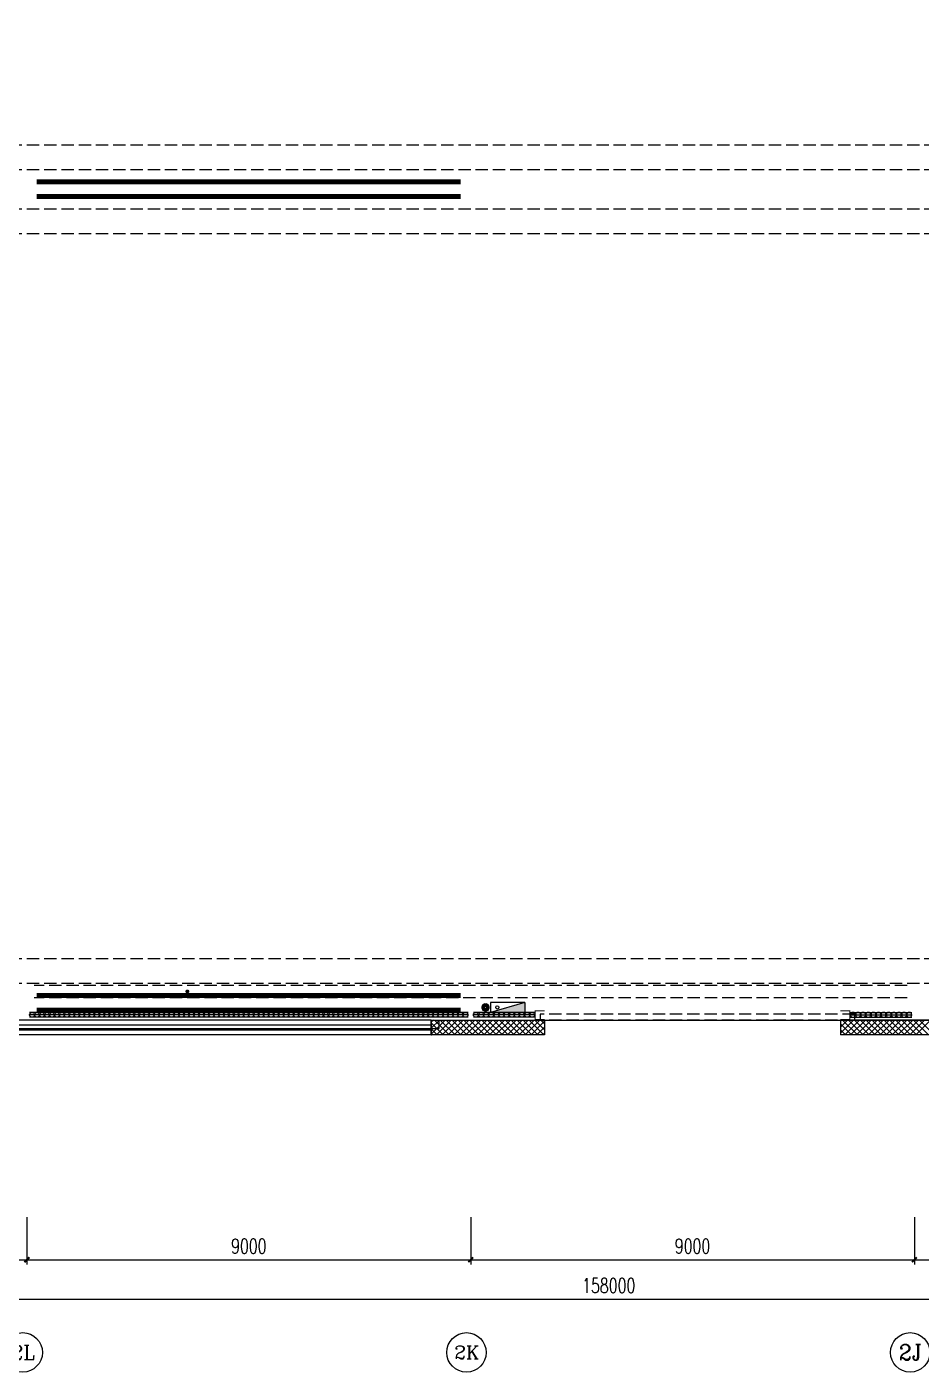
# Model space of a CAD drawing. Extents: x -474411 to 577939, y 0 to 1014176.
# Drawn here: x -218854 to -200719, y 632581 to 659861 of the extents above; entities that cross this region are included whole.
import ezdxf
from ezdxf.enums import TextEntityAlignment as Align

# ---------------------------------------------------------------- set-up
doc = ezdxf.new("R2010")
doc.units = 0
doc.header["$LTSCALE"] = 1000
doc.header["$MEASUREMENT"] = 0
for name, pattern in [('10平面$0$DASH', [0.35, 0.25, -0.1]), ('CENTER', [2, 1.25, -0.25, 0.25, -0.25]), ('DASH', [0.35, 0.25, -0.1])]:
    doc.linetypes.add(name, pattern=pattern)
doc.layers.get('Defpoints').update_dxf_attribs({"color": 210})
for name, color, linetype in [('A-AXIS-D', 1, 'Continuous'), ('A-AXIS-SYMB', 3, 'Continuous'), ('A-HATCH-2', 251, 'Continuous'), ('A-SFCE', 30, 'Continuous'), ('A-WINDOW', 140, 'Continuous'), ('AS-WALL', 40, 'Continuous'), ('AS-结构边线层', 200, 'Continuous'), ('DIM_SYMB', 3, 'Continuous'), ('PUB_HATCH', 8, 'Continuous'), ('PUB_TEXT', 7, 'Continuous'), ('SB_ZF消火栓', 10, 'Continuous')]:
    doc.layers.add(name, color=color, linetype=linetype)
doc.layers.add('LG-ZF消防', color=1, linetype='Continuous', lineweight=60)
doc.layers.add('柱间支撑', color=6, linetype='CENTER', lineweight=0)
doc.styles.add('_TCH_AXIS', font='COMPLEX', dxfattribs={"bigfont": 'GBCBIG'})
doc.styles.add('_TCH_DIM_T3', font='SIMPLEX', dxfattribs={"width": 0.705882, "bigfont": 'GBCBIG'})
doc.dimstyles.new('_TCH_ARCH&&100', dxfattribs={"dimtxt": 297.5, "dimasz": 100, "dimexe": 100, "dimexo": 100, "dimgap": 126.25, "dimtad": 1, "dimdec": 0, "dimzin": 0, "dimdsep": 46, "dimtxsty": '_TCH_DIM_T3', "dimblk": 'ARCHTICK', "dimcen": 0.09, "dimclrt": 7, "dimazin": 2, "dimtfac": 1, "dimtdec": 0, "dimtix": 1, "dimtmove": 2, "dimatfit": 3, "dimfxl": 0, "dimtolj": 1, "dimtzin": 0, "dimarcsym": 0})

# ---------------------------------------------------------------- blocks, each defined once
blk = doc.blocks.new('42343243')
at = {"color": 8}
for p, q in [((-210654, 1223170), (-223354, 1223170)), ((-223354, 1223070), (-210654, 1223070)), ((-223354, 1222970), (-210654, 1222970)), ((-210654, 1222870), (-210654, 1223170)), ((-210654, 1222870), (-223354, 1222870))]:
    blk.add_line(p, q, dxfattribs=at)
at = {"color": 8, "linetype": '10平面$0$DASH'}
for p, q in [((-202062, 1222870), (-208446, 1222870)), ((-202062, 1222750), (-208446, 1222750))]:
    blk.add_line(p, q, dxfattribs=at)
at = {"color": 8, "linetype": 'Continuous'}
for p, q in [((-208446, 1222750), (-208446, 1222870)), ((-202062, 1222870), (-202062, 1222750))]:
    blk.add_line(p, q, dxfattribs=at)
at = {"layer": 'AS-WALL', "color": 8}
for p, q in [((-208354, 1223170), (-210654, 1223170)), ((-210654, 1223170), (-210654, 1222870)), ((-208354, 1222870), (-208354, 1223170)), ((-200154, 1223170), (-202354, 1223170)), ((-202354, 1222870), (-202354, 1223170)), ((-210654, 1222870), (-208354, 1222870)), ((-200454, 1222870), (-202354, 1222870))]:
    blk.add_line(p, q, dxfattribs=at)
at = {"layer": 'PUB_HATCH', "color": 8, "linetype": 'Continuous'}
for p, q in [((-210654, 1223167), (-210651, 1223170)), ((-210654, 1223047), (-210531, 1223170)), ((-210654, 1222927), (-210411, 1223170)), ((-210369, 1222870), (-210654, 1223155)), ((-210489, 1222870), (-210654, 1223035)), ((-210591, 1222870), (-210291, 1223170)), ((-210249, 1222870), (-210549, 1223170)), ((-210471, 1222870), (-210171, 1223170)), ((-210129, 1222870), (-210429, 1223170)), ((-210351, 1222870), (-210051, 1223170)), ((-210009, 1222870), (-210309, 1223170)), ((-210231, 1222870), (-209931, 1223170)), ((-209889, 1222870), (-210189, 1223170)), ((-210111, 1222870), (-209811, 1223170)), ((-209769, 1222870), (-210069, 1223170)), ((-209991, 1222870), (-209691, 1223170)), ((-209649, 1222870), (-209949, 1223170)), ((-209871, 1222870), (-209571, 1223170)), ((-209529, 1222870), (-209829, 1223170)), ((-209751, 1222870), (-209451, 1223170)), ((-209409, 1222870), (-209709, 1223170)), ((-209631, 1222870), (-209331, 1223170)), ((-209289, 1222870), (-209589, 1223170)), ((-209511, 1222870), (-209211, 1223170)), ((-209169, 1222870), (-209469, 1223170)), ((-209391, 1222870), (-209091, 1223170)), ((-209049, 1222870), (-209349, 1223170)), ((-209271, 1222870), (-208971, 1223170)), ((-208929, 1222870), (-209229, 1223170)), ((-209151, 1222870), (-208851, 1223170)), ((-208809, 1222870), (-209109, 1223170)), ((-209031, 1222870), (-208731, 1223170)), ((-208689, 1222870), (-208989, 1223170)), ((-208911, 1222870), (-208611, 1223170)), ((-208569, 1222870), (-208869, 1223170)), ((-208791, 1222870), (-208491, 1223170)), ((-208449, 1222870), (-208749, 1223170)), ((-208671, 1222870), (-208371, 1223170)), ((-208354, 1222895), (-208629, 1223170)), ((-208551, 1222870), (-208354, 1223067)), ((-208354, 1223015), (-208509, 1223170)), ((-208431, 1222870), (-208354, 1222947)), ((-208354, 1223135), (-208389, 1223170)), ((-202354, 1223067), (-202251, 1223170)), ((-202354, 1222947), (-202131, 1223170)), ((-202089, 1222870), (-202354, 1223135)), ((-202209, 1222870), (-202354, 1223015)), ((-202311, 1222870), (-202011, 1223170)), ((-201969, 1222870), (-202269, 1223170)), ((-202191, 1222870), (-201891, 1223170)), ((-201849, 1222870), (-202149, 1223170)), ((-202071, 1222870), (-201771, 1223170)), ((-201729, 1222870), (-202029, 1223170)), ((-201951, 1222870), (-201651, 1223170)), ((-201609, 1222870), (-201909, 1223170)), ((-201831, 1222870), (-201531, 1223170)), ((-201489, 1222870), (-201789, 1223170)), ((-201711, 1222870), (-201411, 1223170)), ((-201369, 1222870), (-201669, 1223170)), ((-201591, 1222870), (-201291, 1223170)), ((-201249, 1222870), (-201549, 1223170)), ((-201471, 1222870), (-201171, 1223170)), ((-201129, 1222870), (-201429, 1223170)), ((-201351, 1222870), (-201051, 1223170)), ((-201009, 1222870), (-201309, 1223170)), ((-201231, 1222870), (-200931, 1223170)), ((-200889, 1222870), (-201189, 1223170)), ((-201111, 1222870), (-200811, 1223170)), ((-200769, 1222870), (-201069, 1223170)), ((-200991, 1222870), (-200691, 1223170)), ((-200649, 1222870), (-200949, 1223170)), ((-200871, 1222870), (-200571, 1223170)), ((-200529, 1222870), (-200829, 1223170)), ((-200751, 1222870), (-200451, 1223170)), ((-210609, 1222870), (-210654, 1222915)), ((-202329, 1222870), (-202354, 1222895))]:
    blk.add_line(p, q, dxfattribs=at)
blk = doc.blocks.new('43243')
at = {"layer": 'AS-结构边线层', "color": 8}
blk.add_lwpolyline([(-264361, 722920), (-285754, 656986), (-285754, 639720), (-254454, 639720), (-254454, 640170), (-252354, 640170), (-252354, 639720), (-250514, 639720), (-250514, 639550), (-229294, 639550), (-229294, 639720), (-227454, 639720), (-227454, 640170), (-225354, 640170), (-225354, 639720), (-223514, 639720), (-223514, 639550), (-210494, 639550), (-210494, 639720), (-200454, 639720)], dxfattribs=at)
blk = doc.blocks.new('w42343')
at = {"layer": 'A-HATCH-2', "linetype": 'DASH'}
for p, q in [((-263654, 657470), (-128354, 657470)), ((-263654, 656970), (-128354, 656970)), ((-263654, 656170), (-128354, 656170)), ((-263654, 655670), (-128354, 655670)), ((-263654, 640970), (-128354, 640970)), ((-263654, 640470), (-128354, 640470))]:
    blk.add_line(p, q, dxfattribs=at)
blk = doc.blocks.new('34242343243')
at = {"color": 8}
for p, q in [((-218699, 639876), (-218800, 639876)), ((-218699, 639826), (-218800, 639826)), ((-218699, 639776), (-218800, 639776)), ((-218598, 639876), (-218699, 639876)), ((-218598, 639826), (-218699, 639826)), ((-218598, 639776), (-218699, 639776)), ((-218497, 639876), (-218598, 639876)), ((-218497, 639826), (-218598, 639826)), ((-218497, 639776), (-218598, 639776)), ((-218396, 639876), (-218497, 639876)), ((-218396, 639826), (-218497, 639826)), ((-218396, 639776), (-218497, 639776)), ((-218295, 639876), (-218396, 639876)), ((-218295, 639826), (-218396, 639826)), ((-218295, 639776), (-218396, 639776)), ((-218194, 639876), (-218295, 639876)), ((-218194, 639826), (-218295, 639826)), ((-218194, 639776), (-218295, 639776)), ((-218093, 639876), (-218194, 639876)), ((-218093, 639826), (-218194, 639826)), ((-218093, 639776), (-218194, 639776)), ((-217992, 639876), (-218093, 639876)), ((-217992, 639826), (-218093, 639826)), ((-217992, 639776), (-218093, 639776)), ((-217891, 639876), (-217992, 639876)), ((-217891, 639826), (-217992, 639826)), ((-217891, 639776), (-217992, 639776)), ((-217790, 639876), (-217891, 639876)), ((-217790, 639826), (-217891, 639826)), ((-217790, 639776), (-217891, 639776)), ((-217689, 639876), (-217790, 639876)), ((-217689, 639826), (-217790, 639826)), ((-217689, 639776), (-217790, 639776)), ((-217588, 639876), (-217689, 639876)), ((-217588, 639826), (-217689, 639826)), ((-217588, 639776), (-217689, 639776)), ((-217487, 639876), (-217588, 639876)), ((-217487, 639826), (-217588, 639826)), ((-217487, 639776), (-217588, 639776)), ((-217386, 639876), (-217487, 639876)), ((-217386, 639826), (-217487, 639826)), ((-217386, 639776), (-217487, 639776)), ((-217285, 639876), (-217386, 639876)), ((-217285, 639826), (-217386, 639826)), ((-217285, 639776), (-217386, 639776)), ((-217183, 639876), (-217285, 639876)), ((-217183, 639826), (-217285, 639826)), ((-217183, 639776), (-217285, 639776)), ((-217082, 639876), (-217183, 639876)), ((-217082, 639826), (-217183, 639826)), ((-217082, 639776), (-217183, 639776)), ((-216981, 639876), (-217082, 639876)), ((-216981, 639826), (-217082, 639826)), ((-216981, 639776), (-217082, 639776)), ((-216880, 639876), (-216981, 639876)), ((-216880, 639826), (-216981, 639826)), ((-216880, 639776), (-216981, 639776)), ((-216779, 639876), (-216880, 639876)), ((-216779, 639826), (-216880, 639826)), ((-216779, 639776), (-216880, 639776)), ((-216678, 639876), (-216779, 639876)), ((-216678, 639826), (-216779, 639826)), ((-216678, 639776), (-216779, 639776)), ((-216577, 639876), (-216678, 639876)), ((-216577, 639826), (-216678, 639826)), ((-216577, 639776), (-216678, 639776)), ((-216476, 639876), (-216577, 639876)), ((-216476, 639826), (-216577, 639826)), ((-216476, 639776), (-216577, 639776)), ((-216375, 639876), (-216476, 639876)), ((-216375, 639826), (-216476, 639826)), ((-216375, 639776), (-216476, 639776)), ((-216274, 639876), (-216375, 639876)), ((-216274, 639826), (-216375, 639826)), ((-216274, 639776), (-216375, 639776)), ((-216173, 639876), (-216274, 639876)), ((-216173, 639826), (-216274, 639826)), ((-216173, 639776), (-216274, 639776)), ((-216072, 639876), (-216173, 639876)), ((-216072, 639826), (-216173, 639826)), ((-216072, 639776), (-216173, 639776)), ((-215971, 639876), (-216072, 639876)), ((-215971, 639826), (-216072, 639826)), ((-215971, 639776), (-216072, 639776)), ((-215870, 639876), (-215971, 639876)), ((-215870, 639826), (-215971, 639826)), ((-215870, 639776), (-215971, 639776)), ((-215769, 639876), (-215870, 639876)), ((-215769, 639826), (-215870, 639826)), ((-215769, 639776), (-215870, 639776)), ((-215668, 639876), (-215769, 639876)), ((-215668, 639826), (-215769, 639826)), ((-215668, 639776), (-215769, 639776)), ((-215567, 639876), (-215668, 639876)), ((-215567, 639826), (-215668, 639826)), ((-215567, 639776), (-215668, 639776)), ((-215466, 639876), (-215567, 639876)), ((-215466, 639826), (-215567, 639826)), ((-215466, 639776), (-215567, 639776)), ((-215365, 639876), (-215466, 639876)), ((-215365, 639826), (-215466, 639826)), ((-215365, 639776), (-215466, 639776)), ((-215264, 639876), (-215365, 639876)), ((-215264, 639826), (-215365, 639826)), ((-215264, 639776), (-215365, 639776)), ((-215163, 639876), (-215264, 639876)), ((-215163, 639826), (-215264, 639826)), ((-215163, 639776), (-215264, 639776)), ((-215062, 639876), (-215163, 639876)), ((-215062, 639826), (-215163, 639826)), ((-215062, 639776), (-215163, 639776)), ((-214960, 639876), (-215062, 639876)), ((-214960, 639826), (-215062, 639826)), ((-214960, 639776), (-215062, 639776)), ((-214859, 639876), (-214960, 639876)), ((-214859, 639826), (-214960, 639826)), ((-214859, 639776), (-214960, 639776)), ((-214758, 639876), (-214859, 639876)), ((-214758, 639826), (-214859, 639826)), ((-214758, 639776), (-214859, 639776)), ((-214657, 639876), (-214758, 639876)), ((-214657, 639826), (-214758, 639826)), ((-214657, 639776), (-214758, 639776)), ((-214556, 639876), (-214657, 639876)), ((-214556, 639826), (-214657, 639826)), ((-214556, 639776), (-214657, 639776)), ((-214455, 639876), (-214556, 639876)), ((-214455, 639826), (-214556, 639826)), ((-214455, 639776), (-214556, 639776)), ((-214354, 639876), (-214455, 639876)), ((-214354, 639826), (-214455, 639826)), ((-214354, 639776), (-214455, 639776)), ((-214253, 639876), (-214354, 639876)), ((-214253, 639826), (-214354, 639826)), ((-214253, 639776), (-214354, 639776)), ((-214152, 639876), (-214253, 639876)), ((-214152, 639826), (-214253, 639826)), ((-214152, 639776), (-214253, 639776)), ((-214051, 639876), (-214152, 639876)), ((-214051, 639826), (-214152, 639826)), ((-214051, 639776), (-214152, 639776)), ((-213950, 639876), (-214051, 639876)), ((-213950, 639826), (-214051, 639826)), ((-213950, 639776), (-214051, 639776)), ((-213849, 639876), (-213950, 639876)), ((-213849, 639826), (-213950, 639826)), ((-213849, 639776), (-213950, 639776)), ((-213748, 639876), (-213849, 639876)), ((-213748, 639826), (-213849, 639826)), ((-213748, 639776), (-213849, 639776)), ((-213647, 639876), (-213748, 639876)), ((-213647, 639826), (-213748, 639826)), ((-213647, 639776), (-213748, 639776)), ((-213546, 639876), (-213647, 639876)), ((-213546, 639826), (-213647, 639826)), ((-213546, 639776), (-213647, 639776)), ((-213445, 639876), (-213546, 639876)), ((-213445, 639826), (-213546, 639826)), ((-213445, 639776), (-213546, 639776)), ((-213344, 639876), (-213445, 639876)), ((-213344, 639826), (-213445, 639826)), ((-213344, 639776), (-213445, 639776)), ((-213243, 639876), (-213344, 639876)), ((-213243, 639826), (-213344, 639826)), ((-213243, 639776), (-213344, 639776)), ((-213142, 639876), (-213243, 639876)), ((-213142, 639826), (-213243, 639826)), ((-213142, 639776), (-213243, 639776)), ((-213041, 639876), (-213142, 639876)), ((-213041, 639826), (-213142, 639826)), ((-213041, 639776), (-213142, 639776)), ((-212940, 639876), (-213041, 639876)), ((-212940, 639826), (-213041, 639826)), ((-212940, 639776), (-213041, 639776)), ((-212839, 639876), (-212940, 639876)), ((-212839, 639826), (-212940, 639826)), ((-212839, 639776), (-212940, 639776)), ((-212737, 639876), (-212839, 639876)), ((-212737, 639826), (-212839, 639826)), ((-212737, 639776), (-212839, 639776)), ((-212636, 639876), (-212737, 639876)), ((-212636, 639826), (-212737, 639826)), ((-212636, 639776), (-212737, 639776)), ((-212535, 639876), (-212636, 639876)), ((-212535, 639826), (-212636, 639826)), ((-212535, 639776), (-212636, 639776)), ((-212434, 639876), (-212535, 639876)), ((-212434, 639826), (-212535, 639826)), ((-212434, 639776), (-212535, 639776)), ((-212333, 639876), (-212434, 639876)), ((-212333, 639826), (-212434, 639826)), ((-212333, 639776), (-212434, 639776)), ((-212232, 639876), (-212333, 639876)), ((-212232, 639826), (-212333, 639826)), ((-212232, 639776), (-212333, 639776)), ((-212131, 639876), (-212232, 639876)), ((-212131, 639826), (-212232, 639826)), ((-212131, 639776), (-212232, 639776)), ((-212030, 639876), (-212131, 639876)), ((-212030, 639826), (-212131, 639826)), ((-212030, 639776), (-212131, 639776)), ((-211929, 639876), (-212030, 639876)), ((-211929, 639826), (-212030, 639826)), ((-211929, 639776), (-212030, 639776)), ((-211828, 639876), (-211929, 639876)), ((-211828, 639826), (-211929, 639826)), ((-211828, 639776), (-211929, 639776)), ((-211727, 639876), (-211828, 639876)), ((-211727, 639826), (-211828, 639826)), ((-211727, 639776), (-211828, 639776)), ((-211626, 639876), (-211727, 639876)), ((-211626, 639826), (-211727, 639826)), ((-211626, 639776), (-211727, 639776)), ((-211525, 639876), (-211626, 639876)), ((-211525, 639826), (-211626, 639826)), ((-211525, 639776), (-211626, 639776)), ((-211424, 639876), (-211525, 639876)), ((-211424, 639826), (-211525, 639826)), ((-211424, 639776), (-211525, 639776)), ((-211323, 639876), (-211424, 639876)), ((-211323, 639826), (-211424, 639826)), ((-211323, 639776), (-211424, 639776)), ((-211222, 639876), (-211323, 639876)), ((-211222, 639826), (-211323, 639826)), ((-211222, 639776), (-211323, 639776)), ((-211121, 639876), (-211222, 639876)), ((-211121, 639826), (-211222, 639826)), ((-211121, 639776), (-211222, 639776)), ((-211020, 639876), (-211121, 639876)), ((-211020, 639826), (-211121, 639826)), ((-211020, 639776), (-211121, 639776)), ((-210919, 639876), (-211020, 639876)), ((-210919, 639826), (-211020, 639826)), ((-210919, 639776), (-211020, 639776)), ((-210818, 639876), (-210919, 639876)), ((-210818, 639826), (-210919, 639826)), ((-210818, 639776), (-210919, 639776)), ((-210717, 639876), (-210818, 639876)), ((-210717, 639826), (-210818, 639826)), ((-210717, 639776), (-210818, 639776)), ((-210616, 639876), (-210717, 639876)), ((-210616, 639826), (-210717, 639826)), ((-210616, 639776), (-210717, 639776)), ((-210514, 639876), (-210616, 639876)), ((-210514, 639826), (-210616, 639826)), ((-210514, 639776), (-210616, 639776)), ((-210413, 639876), (-210514, 639876)), ((-210413, 639826), (-210514, 639826)), ((-210413, 639776), (-210514, 639776)), ((-210312, 639876), (-210413, 639876)), ((-210312, 639826), (-210413, 639826)), ((-210312, 639776), (-210413, 639776)), ((-210211, 639876), (-210312, 639876)), ((-210211, 639826), (-210312, 639826)), ((-210211, 639776), (-210312, 639776)), ((-210110, 639876), (-210211, 639876)), ((-210110, 639826), (-210211, 639826)), ((-210110, 639776), (-210211, 639776)), ((-210009, 639876), (-210110, 639876)), ((-210009, 639826), (-210110, 639826)), ((-210009, 639776), (-210110, 639776)), ((-209908, 639876), (-210009, 639876)), ((-209908, 639826), (-210009, 639826)), ((-209908, 639776), (-210009, 639776)), ((-209696, 639876), (-209800, 639876)), ((-209696, 639826), (-209800, 639826)), ((-209696, 639776), (-209800, 639776)), ((-209593, 639876), (-209696, 639876)), ((-209593, 639826), (-209696, 639826)), ((-209593, 639776), (-209696, 639776)), ((-209489, 639876), (-209593, 639876)), ((-209489, 639826), (-209593, 639826)), ((-209489, 639776), (-209593, 639776)), ((-209385, 639876), (-209489, 639876)), ((-209385, 639826), (-209489, 639826)), ((-209385, 639776), (-209489, 639776)), ((-209281, 639876), (-209385, 639876)), ((-209281, 639826), (-209385, 639826)), ((-209281, 639776), (-209385, 639776)), ((-209177, 639876), (-209281, 639876)), ((-209177, 639826), (-209281, 639826)), ((-209177, 639776), (-209281, 639776)), ((-209073, 639876), (-209177, 639876)), ((-209073, 639826), (-209177, 639826)), ((-209073, 639776), (-209177, 639776)), ((-208970, 639876), (-209073, 639876)), ((-208970, 639826), (-209073, 639826)), ((-208970, 639776), (-209073, 639776)), ((-208866, 639876), (-208970, 639876)), ((-208866, 639826), (-208970, 639826)), ((-208866, 639776), (-208970, 639776)), ((-208762, 639876), (-208866, 639876)), ((-208762, 639826), (-208866, 639826)), ((-208762, 639776), (-208866, 639776)), ((-208658, 639876), (-208762, 639876)), ((-208658, 639826), (-208762, 639826)), ((-208658, 639776), (-208762, 639776)), ((-208554, 639876), (-208658, 639876)), ((-208554, 639826), (-208658, 639826)), ((-208554, 639776), (-208658, 639776)), ((-202154, 639876), (-202050, 639876)), ((-202154, 639826), (-202050, 639826)), ((-202154, 639776), (-202050, 639776)), ((-202050, 639876), (-201947, 639876)), ((-202050, 639826), (-201947, 639826)), ((-202050, 639776), (-201947, 639776)), ((-201947, 639876), (-201843, 639876)), ((-201947, 639826), (-201843, 639826)), ((-201947, 639776), (-201843, 639776)), ((-201843, 639876), (-201739, 639876)), ((-201843, 639826), (-201739, 639826)), ((-201843, 639776), (-201739, 639776)), ((-201739, 639876), (-201635, 639876)), ((-201739, 639826), (-201635, 639826)), ((-201739, 639776), (-201635, 639776)), ((-201635, 639876), (-201531, 639876)), ((-201635, 639826), (-201531, 639826)), ((-201635, 639776), (-201531, 639776)), ((-201531, 639876), (-201427, 639876)), ((-201531, 639826), (-201427, 639826)), ((-201531, 639776), (-201427, 639776)), ((-201427, 639876), (-201324, 639876)), ((-201427, 639826), (-201324, 639826)), ((-201427, 639776), (-201324, 639776)), ((-201324, 639876), (-201220, 639876)), ((-201324, 639826), (-201220, 639826)), ((-201324, 639776), (-201220, 639776)), ((-201220, 639876), (-201116, 639876)), ((-201220, 639826), (-201116, 639826)), ((-201220, 639776), (-201116, 639776)), ((-201116, 639876), (-201012, 639876)), ((-201116, 639826), (-201012, 639826)), ((-201116, 639776), (-201012, 639776)), ((-201012, 639876), (-200908, 639876)), ((-201012, 639826), (-200908, 639826)), ((-201012, 639776), (-200908, 639776))]:
    blk.add_line(p, q, dxfattribs=at)
for centre in [(-218750, 639826), (-218649, 639826), (-218548, 639826), (-218447, 639826), (-218345, 639826), (-218244, 639826), (-218143, 639826), (-218042, 639826), (-217941, 639826), (-217840, 639826), (-217739, 639826), (-217638, 639826), (-217537, 639826), (-217436, 639826), (-217335, 639826), (-217234, 639826), (-217133, 639826), (-217032, 639826), (-216931, 639826), (-216830, 639826), (-216729, 639826), (-216628, 639826), (-216527, 639826), (-216426, 639826), (-216325, 639826), (-216224, 639826), (-216122, 639826), (-216021, 639826), (-215920, 639826), (-215819, 639826), (-215718, 639826), (-215617, 639826), (-215516, 639826), (-215415, 639826), (-215314, 639826), (-215213, 639826), (-215112, 639826), (-215011, 639826), (-214910, 639826), (-214809, 639826), (-214708, 639826), (-214607, 639826), (-214506, 639826), (-214405, 639826), (-214304, 639826), (-214203, 639826), (-214102, 639826), (-214001, 639826), (-213899, 639826), (-213798, 639826), (-213697, 639826), (-213596, 639826), (-213495, 639826), (-213394, 639826), (-213293, 639826), (-213192, 639826), (-213091, 639826), (-212990, 639826), (-212889, 639826), (-212788, 639826), (-212687, 639826), (-212586, 639826), (-212485, 639826), (-212384, 639826), (-212283, 639826), (-212182, 639826), (-212081, 639826), (-211980, 639826), (-211879, 639826), (-211778, 639826), (-211676, 639826), (-211575, 639826), (-211474, 639826), (-211373, 639826), (-211272, 639826), (-211171, 639826), (-211070, 639826), (-210969, 639826), (-210868, 639826), (-210767, 639826), (-210666, 639826), (-210565, 639826), (-210464, 639826), (-210363, 639826), (-210262, 639826), (-210161, 639826), (-210060, 639826), (-209959, 639826)]:
    blk.add_ellipse(centre, major_axis=(-50.5, 0), ratio=0.989654, dxfattribs=at)
for centre in [(-209748, 639826), (-209644, 639826), (-209541, 639826), (-209437, 639826), (-209333, 639826), (-209229, 639826), (-209125, 639826), (-209021, 639826), (-208918, 639826), (-208814, 639826), (-208710, 639826), (-208606, 639826)]:
    blk.add_ellipse(centre, major_axis=(51.9, 0), ratio=0.963082, start_param=3.141593, end_param=9.424778, dxfattribs=at)
at = {"color": 8, "extrusion": (0, 0, -1)}
for centre in [(-202102, 639826), (-201998, 639826), (-201895, 639826), (-201791, 639826), (-201687, 639826), (-201583, 639826), (-201479, 639826), (-201375, 639826), (-201272, 639826), (-201168, 639826), (-201064, 639826), (-200960, 639826)]:
    blk.add_ellipse(centre, major_axis=(-51.9, 0), ratio=0.963082, start_param=3.141593, end_param=9.424778, dxfattribs=at)
at = {"layer": 'A-SFCE', "color": 8, "const_width": 20}
for points in [[(-208353, 639730), (-208543, 639730), (-208543, 639910), (-208353, 639910)], [(-202355, 639730), (-202165, 639730), (-202165, 639910), (-202355, 639910)]]:
    blk.add_lwpolyline(points, dxfattribs=at)
blk = doc.blocks.new('234243242332')
at = {"layer": 'SB_ZF消火栓'}
blk.add_hatch(color=8, dxfattribs=at).paths.add_polyline_path([(-209454, 639876), (-208754, 639876), (-208754, 640076)])
at = {"layer": 'LG-ZF消防', "color": 8, "linetype": 'Continuous'}
blk.add_circle((-209554, 639976), 50, dxfattribs=at)
at = {"layer": 'SB_ZF消火栓', "color": 8}
for p, q in [((-208754, 640076), (-209454, 640076)), ((-209454, 640076), (-209454, 639876)), ((-208754, 640076), (-209454, 639876)), ((-208754, 640076), (-208754, 639876)), ((-209454, 639876), (-208754, 639876))]:
    blk.add_line(p, q, dxfattribs=at)
blk.add_circle((-209314, 639976), 32.5, dxfattribs=at)
blk = doc.blocks.new('_ArchTick')
at = {"color": 0, "linetype": 'ByBlock', "const_width": 0.4}
blk.add_lwpolyline([(-0.5, -0.5), (0.5, 0.5)], dxfattribs=at)
blk = doc.blocks.new('*D570')
at = {"layer": 'A-AXIS-D', "color": 0, "lineweight": -2}
for p, q in [((-227854, 635720), (-227854, 634760)), ((-218854, 635720), (-218854, 634760)), ((-227854, 634860), (-218854, 634860))]:
    blk.add_line(p, q, dxfattribs=at)
at = {"layer": 'Defpoints', "color": 0}
for p in [(-227854, 635820), (-218854, 635820), (-218854, 634860)]:
    blk.add_point(p, dxfattribs=at)
at = {"layer": 'A-AXIS-D', "color": 0, "lineweight": -2, "xscale": 100, "yscale": 100, "zscale": 100, "rotation": 180}
blk.add_blockref('_ArchTick', (-227854, 634860), dxfattribs=at)
at = {"layer": 'A-AXIS-D', "color": 0, "lineweight": -2, "xscale": 100, "yscale": 100, "zscale": 100}
blk.add_blockref('_ArchTick', (-218854, 634860), dxfattribs=at)
at = {"layer": 'A-AXIS-D', "color": 7, "insert": (-223354, 635135), "char_height": 297.5, "attachment_point": 5, "style": '_TCH_DIM_T3'}
blk.add_mtext('\\A1;9000', dxfattribs=at)
blk = doc.blocks.new('*D571')
at = {"layer": 'A-AXIS-D', "color": 0, "lineweight": -2}
for p, q in [((-218854, 635720), (-218854, 634760)), ((-209854, 635720), (-209854, 634760)), ((-218854, 634860), (-209854, 634860))]:
    blk.add_line(p, q, dxfattribs=at)
at = {"layer": 'Defpoints', "color": 0}
for p in [(-218854, 635820), (-209854, 635820), (-209854, 634860)]:
    blk.add_point(p, dxfattribs=at)
at = {"layer": 'A-AXIS-D', "color": 0, "lineweight": -2, "xscale": 100, "yscale": 100, "zscale": 100, "rotation": 180}
blk.add_blockref('_ArchTick', (-218854, 634860), dxfattribs=at)
at = {"layer": 'A-AXIS-D', "color": 0, "lineweight": -2, "xscale": 100, "yscale": 100, "zscale": 100}
blk.add_blockref('_ArchTick', (-209854, 634860), dxfattribs=at)
at = {"layer": 'A-AXIS-D', "color": 7, "insert": (-214354, 635135), "char_height": 297.5, "attachment_point": 5, "style": '_TCH_DIM_T3'}
blk.add_mtext('\\A1;9000', dxfattribs=at)
blk = doc.blocks.new('*D572')
at = {"layer": 'A-AXIS-D', "color": 0, "lineweight": -2}
for p, q in [((-209854, 635720), (-209854, 634760)), ((-200854, 635720), (-200854, 634760)), ((-209854, 634860), (-200854, 634860))]:
    blk.add_line(p, q, dxfattribs=at)
at = {"layer": 'Defpoints', "color": 0}
for p in [(-209854, 635820), (-200854, 635820), (-200854, 634860)]:
    blk.add_point(p, dxfattribs=at)
at = {"layer": 'A-AXIS-D', "color": 0, "lineweight": -2, "xscale": 100, "yscale": 100, "zscale": 100, "rotation": 180}
blk.add_blockref('_ArchTick', (-209854, 634860), dxfattribs=at)
at = {"layer": 'A-AXIS-D', "color": 0, "lineweight": -2, "xscale": 100, "yscale": 100, "zscale": 100}
blk.add_blockref('_ArchTick', (-200854, 634860), dxfattribs=at)
at = {"layer": 'A-AXIS-D', "color": 7, "insert": (-205354, 635135), "char_height": 297.5, "attachment_point": 5, "style": '_TCH_DIM_T3'}
blk.add_mtext('\\A1;9000', dxfattribs=at)
blk = doc.blocks.new('*D573')
at = {"layer": 'A-AXIS-D', "color": 0, "lineweight": -2}
for p, q in [((-200854, 635720), (-200854, 634760)), ((-191854, 635720), (-191854, 634760)), ((-200854, 634860), (-191854, 634860))]:
    blk.add_line(p, q, dxfattribs=at)
at = {"layer": 'Defpoints', "color": 0}
for p in [(-200854, 635820), (-191854, 635820), (-191854, 634860)]:
    blk.add_point(p, dxfattribs=at)
at = {"layer": 'A-AXIS-D', "color": 0, "lineweight": -2, "xscale": 100, "yscale": 100, "zscale": 100, "rotation": 180}
blk.add_blockref('_ArchTick', (-200854, 634860), dxfattribs=at)
at = {"layer": 'A-AXIS-D', "color": 0, "lineweight": -2, "xscale": 100, "yscale": 100, "zscale": 100}
blk.add_blockref('_ArchTick', (-191854, 634860), dxfattribs=at)
at = {"layer": 'A-AXIS-D', "color": 7, "insert": (-196354, 635135), "char_height": 297.5, "attachment_point": 5, "style": '_TCH_DIM_T3'}
blk.add_mtext('\\A1;9000', dxfattribs=at)
blk = doc.blocks.new('*D611')
at = {"layer": 'A-AXIS-D', "color": 0, "lineweight": -2}
for p, q in [((-286054, 635620), (-286054, 633960)), ((-128054, 635620), (-128054, 633960)), ((-286054, 634060), (-128054, 634060))]:
    blk.add_line(p, q, dxfattribs=at)
at = {"layer": 'Defpoints', "color": 0}
for p in [(-286054, 635720), (-128054, 635720), (-128054, 634060)]:
    blk.add_point(p, dxfattribs=at)
at = {"layer": 'A-AXIS-D', "color": 0, "lineweight": -2, "xscale": 100, "yscale": 100, "zscale": 100, "rotation": 180}
blk.add_blockref('_ArchTick', (-286054, 634060), dxfattribs=at)
at = {"layer": 'A-AXIS-D', "color": 0, "lineweight": -2, "xscale": 100, "yscale": 100, "zscale": 100}
blk.add_blockref('_ArchTick', (-128054, 634060), dxfattribs=at)
at = {"layer": 'A-AXIS-D', "color": 7, "insert": (-207054, 634335), "char_height": 297.5, "attachment_point": 5, "style": '_TCH_DIM_T3'}
blk.add_mtext('\\A1;158000', dxfattribs=at)

msp = doc.modelspace()

# ---------------------------------------------------------------- linework, layer by layer
at = {"layer": 'A-AXIS-D', "color": 8}
for centre in [(-218939.1, 632981.1), (-209939.1, 632981.1), (-200939.1, 632981.1)]:
    msp.add_circle(centre, 400, dxfattribs=at)
at = {"layer": 'A-AXIS-SYMB', "color": 8, "const_width": 40}
msp.add_lwpolyline([(-215600, 640320, 1), (-215600, 640280, 1)], format="xyb", close=True, dxfattribs=at)
at = {"layer": 'A-SFCE', "color": 8, "linetype": 'DASH'}
for p, q in [((-201004.2, 640420), (-218704.2, 640420)), ((-201004.2, 640170), (-218704.2, 640170))]:
    msp.add_line(p, q, dxfattribs=at)
at = {"layer": '柱间支撑', "color": 8, "const_width": 100}
for points in [[(-210054.2, 656720), (-218654.2, 656720)], [(-210054.2, 656420), (-218654.2, 656420)], [(-210054.2, 640220), (-218654.2, 640220)], [(-210054.2, 639920), (-218654.2, 639920)]]:
    msp.add_lwpolyline(points, dxfattribs=at)

# ---------------------------------------------------------------- block references
at = {"layer": 'A-WINDOW', "color": 8}
for name in ['43243', 'w42343']:
    msp.add_blockref(name, (0, 0), dxfattribs=at)
at = {"layer": 'A-WINDOW', "color": 8, "xscale": -1, "rotation": 180}
msp.add_blockref('42343243', (0, 1862590), dxfattribs=at)
at = {"layer": 'DIM_SYMB', "color": 8}
msp.add_blockref('34242343243', (0, 0), dxfattribs=at)
at = {"layer": 'SB_ZF消火栓', "color": 8, "linetype": 'Continuous'}
msp.add_blockref('234243242332', (0, 0), dxfattribs=at)

# ---------------------------------------------------------------- texts
at = {"layer": 'PUB_TEXT', "color": 8, "style": '_TCH_AXIS'}
for s, height, p, p2 in [('2L', 288.12, (-219179.2, 632837.1), (-218699, 632837.1)), ('2K', 265.5, (-210185.6, 632848.4), (-209692.6, 632848.4)), ('2J', 314.07, (-201170.9, 632824.1), (-200707.3, 632824.1))]:
    msp.add_text(s, height=height, dxfattribs=at).set_placement(p, p2, align=Align.FIT)

# ---------------------------------------------------------------- dimensions: what is measured, and where the dimension line sits
at = {"layer": 'A-AXIS-D', "color": 8}
for base, p1, p2, picture, middle in [((-128054.2, 634060), (-286054.2, 635720), (-128054.2, 635720), '*D611', (-207054.2, 634335)), ((-218854.2, 634860), (-227854.2, 635820), (-218854.2, 635820), '*D570', (-223354.2, 635135)), ((-209854.2, 634860), (-218854.2, 635820), (-209854.2, 635820), '*D571', (-214354.2, 635135)), ((-200854.2, 634860), (-209854.2, 635820), (-200854.2, 635820), '*D572', (-205354.2, 635135)), ((-191854.2, 634860), (-200854.2, 635820), (-191854.2, 635820), '*D573', (-196354.2, 635135))]:
    dim = msp.add_linear_dim(base=base, p1=p1, p2=p2, angle=0, dimstyle='_TCH_ARCH&&100', override={"dimgap": 0}, dxfattribs=at)
    dim.commit()
    dim.dimension.update_dxf_attribs({"geometry": picture, "text_midpoint": middle, "dimtype": 161})

doc.saveas('drawing.dxf')
